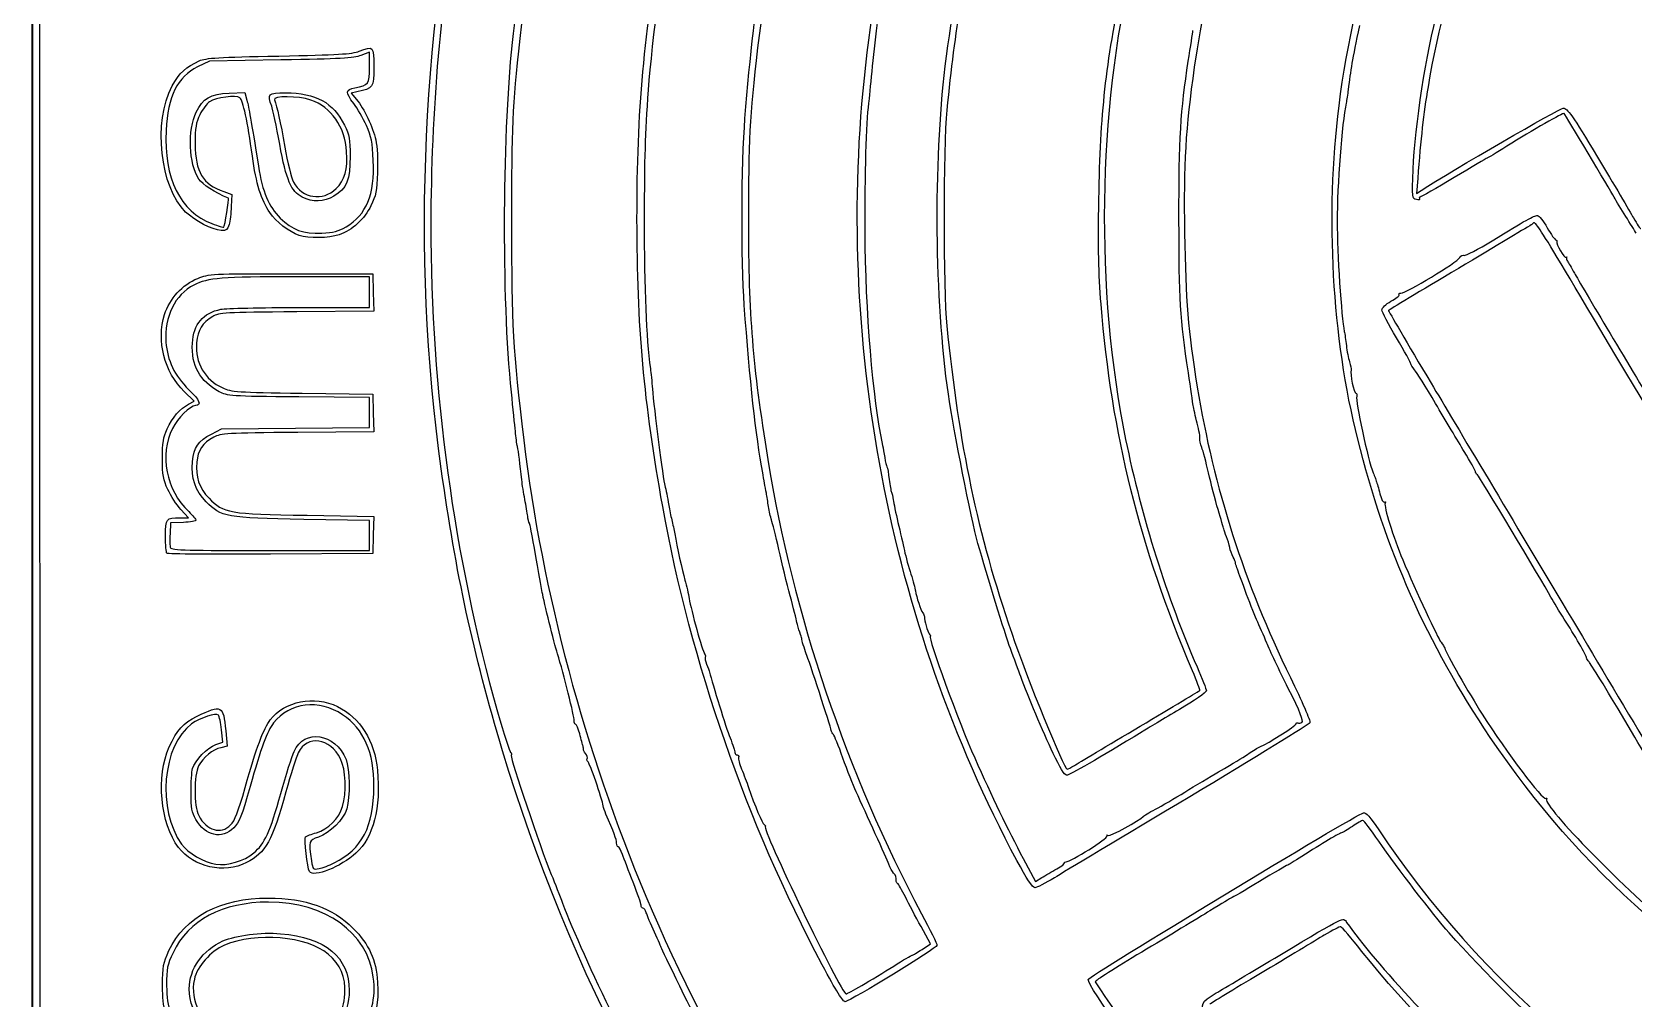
# Model space of a CAD drawing. Extents: x 30.9 to 96.9, y 156.2 to 225.1.
# Drawn here: x 30.93 to 54.7, y 180.49 to 194.84 of the extents above; entities that cross this region are included whole.
import ezdxf

# ---------------------------------------------------------------- set-up
doc = ezdxf.new("R2010")
doc.units = 0
doc.layers.add('Layer_1', color=7, linetype='CONTINUOUS')

msp = doc.modelspace()

# ---------------------------------------------------------------- linework, layer by layer
at = {"layer": 'Layer_1', "color": 3}
for p, q in [((31.03006, 224.620029), (31.03806, 192.00968)), ((30.926022, 157.5895), (30.926022, 223.645754)), ((35.93537, 194.53882), (35.80665, 194.48972)), ((35.93537, 194.31377), (35.93537, 194.53882)), ((33.55783, 194.40462), (33.38356, 194.31912)), ((34.61788, 194.42262), (33.55783, 194.40462)), ((33.85112, 193.9305), (34.08384, 193.9412)), ((34.08384, 193.9412), (34.11504, 193.82435)), ((35.74627, 193.94792), (35.66307, 193.92842)), ((35.66307, 193.92842), (35.74057, 193.83622)), ((51.48854, 192.66519), (51.47164, 192.44144)), ((33.77263, 192.468), (33.89103, 192.4263)), ((33.89103, 192.4263), (33.88303, 192.24805)), ((34.93561, 192.38653), (34.93562, 192.38653)), ((35.43884, 192.51288), (35.43884, 192.5126)), ((51.47164, 192.44144), (51.54034, 192.48584)), ((30.93792, 159.4621), (30.938, 192.06138)), ((35.58513, 191.94567), (35.58517, 191.94571)), ((34.89062, 191.81857), (34.89049, 191.81886)), ((34.76935, 191.25058), (35.98083, 191.25086)), ((35.9354, 191.20494), (34.84655, 191.20494)), ((35.9354, 190.97748), (35.9354, 191.20494)), ((35.98083, 191.25086), (35.98983, 190.972)), ((35.9354, 190.75001), (35.9354, 190.97748)), ((35.98983, 190.972), (35.99883, 190.69315)), ((35.99883, 190.69315), (34.85438, 190.68415)), ((34.89806, 190.74901), (35.9354, 190.75001)), ((33.3323, 189.3578), (33.18584, 189.50066)), ((34.93656, 189.47688), (35.98146, 189.46178)), ((33.2482, 189.3138), (33.3323, 189.3578)), ((35.9354, 189.41262), (34.88292, 189.42162)), ((35.9354, 189.18927), (35.9354, 189.41262)), ((35.98146, 189.46178), (35.99046, 189.18324)), ((35.9354, 188.96593), (35.9354, 189.18927)), ((35.99046, 189.18324), (35.99946, 188.9047)), ((33.58972, 188.87013), (33.73958, 188.94593)), ((33.73958, 188.94593), (34.83749, 188.95593)), ((34.83749, 188.95593), (35.9354, 188.96593)), ((35.99946, 188.9047), (34.87016, 188.8947)), ((33.12467, 187.62667), (33.24686, 187.62667)), ((33.24686, 187.62667), (33.13386, 187.75193)), ((35.9354, 187.58833), (34.95864, 187.60433)), ((35.00642, 187.66465), (35.99941, 187.64925)), ((35.9354, 187.36487), (35.9354, 187.58833)), ((35.99941, 187.64925), (35.99041, 187.37252)), ((32.98237, 187.55047), (32.97337, 187.38727)), ((33.17166, 187.55947), (32.98237, 187.55047)), ((35.93603, 187.14106), (35.9354, 187.36487)), ((35.99041, 187.37252), (35.98141, 187.09577)), ((32.92774, 187.10037), (32.92716, 187.10071)), ((35.98141, 187.09577), (34.46481, 187.08777)), ((34.46616, 187.14106), (35.93603, 187.14106)), ((33.75709, 184.296), (33.73709, 184.48281)), ((33.65189, 184.2613), (33.75709, 184.296)), ((33.82189, 184.23618), (33.72699, 184.21538)), ((33.80029, 184.46809), (33.82189, 184.23618)), ((46.07821, 184.13176), (46.07848, 184.13161)), ((46.39588, 183.95306), (46.39602, 183.95306)), ((45.63529, 182.56964), (45.8171, 182.22883)), ((35.04392, 182.37654), (35.04404, 182.37647)), ((35.40927, 182.50615), (35.40896, 182.50624)), ((45.54182, 182.53937), (45.54182, 182.53937)), ((46.1335, 182.41771), (46.13468, 182.41813)), ((45.8171, 182.22883), (45.9109, 182.28673)), ((44.2607, 181.30552), (44.11802, 181.56228)), ((44.13382, 181.22122), (44.2607, 181.30552)), ((42.65256, 180.99177), (42.65256, 180.99177)), ((43.24002, 180.68658), (43.23948, 180.68653))]:
    msp.add_line(p, q, dxfattribs=at)
for points in [[(30.938, 192.06138), (30.93808, 223.040529), (30.941, 224.664709), (30.991, 224.742869)], [(43.27558, 207.689279), (40.42374, 203.914209), (38.67417, 199.481859), (38.16379, 194.73912)], [(43.29761, 194.34467), (43.74508, 198.328173), (45.32799, 202.075937), (47.85143, 205.126357)], [(44.65202, 203.382477), (43.06131, 200.703747), (42.05306, 197.711436), (41.6936, 194.60246)], [(51.76296, 202.245167), (49.84451, 199.996537), (48.58732, 197.218709), (48.17362, 194.31434)], [(44.47852, 194.32951), (44.67521, 195.94514), (45.043, 197.432976), (45.62931, 198.984865)], [(50.32156, 193.74426), (50.55348, 195.61697), (51.19105, 197.463266), (52.17312, 199.106069)], [(53.49397, 198.818077), (52.55573, 197.378806), (51.93434, 195.77107), (51.64197, 194.02624)], [(36.9985, 188.35503), (36.55088, 191.55824), (36.71186, 195.02769), (37.45437, 198.179955)], [(37.25472, 196.74093), (36.99653, 195.39994), (36.84448, 193.63423), (36.84468, 191.97939)], [(45.02034, 196.75577), (44.75773, 195.70375), (44.62425, 194.91307), (44.50067, 193.67744)], [(39.90333, 192.0591), (39.90262, 193.6829), (40.00529, 194.81641), (40.29841, 196.42817)], [(40.36091, 196.22642), (40.31161, 196.16282), (40.12028, 194.6858), (40.07003, 193.98073)], [(41.50582, 193.55615), (41.58042, 194.49206), (41.67554, 195.32123), (41.77013, 195.8611)], [(47.25177, 195.83091), (46.73747, 193.65142), (46.70088, 191.01187), (47.15427, 188.79207)], [(46.75794, 192.35816), (46.78054, 193.65178), (46.85544, 194.33106), (47.11469, 195.59326)], [(38.06974, 194.81483), (38.09394, 195.02334), (38.12124, 195.26217), (38.13044, 195.34557)], [(43.52342, 195.33322), (43.50542, 195.30402), (43.42392, 194.6617), (43.38641, 194.25326)], [(51.42129, 192.79503), (51.44899, 193.45806), (51.61549, 194.53071), (51.79121, 195.17868)], [(50.62531, 194.93627), (50.51457, 194.40883), (50.49191, 194.2799), (50.45735, 193.98092)], [(38.03954, 189.49221), (37.89315, 190.88821), (37.9075, 193.41854), (38.06974, 194.81483)], [(38.16379, 194.73912), (38.05151, 193.69574), (38.04039, 193.4485), (38.04101, 192.00957)], [(48.08457, 194.4046), (48.11847, 194.62145), (48.14967, 194.82616), (48.15407, 194.85952)], [(33.40816, 194.40946), (33.50982, 194.45346), (33.68609, 194.46416), (34.58773, 194.48136)], [(34.58773, 194.48136), (35.46714, 194.49816), (35.67036, 194.51016), (35.7803, 194.55186)], [(35.80665, 194.48972), (35.7007, 194.44932), (35.49046, 194.43742), (34.61788, 194.42262)], [(35.7803, 194.55186), (35.99789, 194.63456), (35.99608, 194.63646), (35.99608, 194.31777)], [(41.6936, 194.60246), (41.57467, 193.57378), (41.55516, 193.20853), (41.55673, 192.03971)], [(33.38356, 194.31912), (33.08207, 194.17127), (32.94152, 193.88722), (32.91584, 193.37388)], [(33.00601, 194.03643), (33.10591, 194.2249), (33.21462, 194.32572), (33.40816, 194.40946)], [(35.71523, 194.01009), (35.92443, 194.04939), (35.93537, 194.06449), (35.93537, 194.31377)], [(35.99608, 194.31777), (35.99608, 194.00424), (35.99808, 194.0068), (35.74627, 193.94792)], [(45.54182, 182.53937), (43.63863, 186.10282), (42.84235, 190.29153), (43.29761, 194.34467)], [(43.38641, 194.25326), (43.36801, 194.0531), (43.34671, 193.83983), (43.33901, 193.77933)], [(44.52392, 189.46181), (44.32207, 190.86523), (44.3032, 192.88918), (44.47852, 194.32951)], [(47.94626, 192.05416), (47.94554, 193.26116), (47.96946, 193.66808), (48.08457, 194.4046)], [(48.17362, 194.31434), (48.0428, 193.39594), (48.01283, 192.8862), (48.02919, 191.85774)], [(33.20574, 192.16545), (32.82473, 192.53525), (32.72172, 193.50019), (33.00601, 194.03643)], [(35.70073, 193.77593), (35.57338, 193.94301), (35.57592, 193.98391), (35.71523, 194.01009)], [(40.07003, 193.98073), (40.02113, 193.29346), (40.01163, 192.98829), (40.01113, 192.07004)], [(50.45735, 193.98092), (50.44935, 193.91422), (50.43615, 193.82549), (50.42725, 193.78379)], [(51.64197, 194.02624), (51.57447, 193.62323), (51.53346, 193.25976), (51.48854, 192.66519)], [(33.36199, 193.64898), (33.46069, 193.85303), (33.57303, 193.91771), (33.85112, 193.9305)], [(33.55965, 193.80246), (33.52085, 193.77696), (33.45684, 193.69062), (33.41746, 193.61052)], [(34.01068, 193.86176), (33.95608, 193.90466), (33.65508, 193.86476), (33.55965, 193.80246)], [(34.19588, 192.99477), (34.12498, 193.51133), (34.05801, 193.82463), (34.01068, 193.86176)], [(34.11504, 193.82435), (34.14484, 193.71265), (34.17294, 193.55156), (34.28533, 192.84531)], [(34.48202, 193.73677), (34.41252, 193.91976), (34.42832, 193.93495), (34.68813, 193.93495)], [(35.06095, 193.82795), (34.87892, 193.89005), (34.49864, 193.89195), (34.52213, 193.83095)], [(34.52213, 193.83095), (34.56343, 193.7231), (34.61053, 193.51006), (34.67701, 193.13069)], [(34.68813, 193.93495), (35.13382, 193.93495), (35.40104, 193.78849), (35.56117, 193.45647)], [(35.5946, 193.06184), (35.5682, 193.43518), (35.36747, 193.72337), (35.06095, 193.82795)], [(35.88784, 193.44964), (35.83914, 193.55804), (35.75491, 193.70487), (35.70073, 193.77593)], [(35.74057, 193.83622), (35.85369, 193.7016), (35.98331, 193.42901), (36.02638, 193.23518)], [(43.33901, 193.77933), (43.30121, 193.48225), (43.27961, 192.73507), (43.28371, 191.87249)], [(50.59845, 188.79461), (50.21881, 190.31159), (50.11851, 192.10459), (50.32156, 193.74426)], [(50.42725, 193.78379), (50.36335, 193.48218), (50.29349, 192.56364), (50.29349, 192.02475)], [(33.40099, 192.65546), (33.2529, 192.8781), (33.2331, 193.38238), (33.36199, 193.64898)], [(33.41746, 193.61052), (33.35696, 193.48742), (33.34606, 193.42031), (33.34736, 193.17677)], [(34.60161, 193.17304), (34.55271, 193.43864), (34.49889, 193.69231), (34.48202, 193.73677)], [(41.49552, 190.78111), (41.44642, 191.45149), (41.45172, 192.87723), (41.50582, 193.55615)], [(44.50067, 193.67744), (44.44777, 193.14888), (44.44747, 190.99237), (44.49995, 190.47781)], [(51.54034, 192.48584), (51.99543, 192.77968), (53.59504, 193.70578), (53.64901, 193.70666)], [(53.66396, 193.62863), (53.65296, 193.64323), (53.18983, 193.37855), (52.81134, 193.14133)], [(53.64901, 193.70666), (53.71011, 193.70766), (53.7827, 193.60389), (54.1573, 192.97994)], [(54.40238, 192.38851), (54.34338, 192.4937), (53.68115, 193.6059), (53.66396, 193.62863)], [(32.91584, 193.37388), (32.88054, 192.66762), (33.12558, 192.16984), (33.59522, 191.99388)], [(35.56117, 193.45647), (35.63407, 193.3053), (35.64507, 193.24568), (35.64627, 192.99477)], [(35.98989, 192.93178), (35.97849, 193.20368), (35.96299, 193.28259), (35.88784, 193.44964)], [(33.34736, 193.17677), (33.34936, 192.75732), (33.45625, 192.57947), (33.77263, 192.468)], [(34.93562, 192.38653), (34.76812, 192.47523), (34.70096, 192.63341), (34.60161, 193.17304)], [(34.67701, 193.13069), (34.71641, 192.90547), (34.77451, 192.67147), (34.80599, 192.61068)], [(35.43884, 192.5126), (35.56796, 192.63792), (35.61327, 192.79768), (35.5946, 193.06184)], [(36.02638, 193.23518), (36.04848, 193.13568), (36.05918, 192.9359), (36.05228, 192.74954)], [(52.81134, 193.14133), (52.65638, 193.04423), (52.52482, 192.96475), (52.51899, 192.96475)], [(34.45422, 192.15654), (34.32855, 192.33944), (34.2516, 192.58912), (34.19588, 192.99477)], [(34.28533, 192.84531), (34.34673, 192.45983), (34.43466, 192.25163), (34.61053, 192.07552)], [(35.64627, 192.99477), (35.64827, 192.64256), (35.59567, 192.51345), (35.40634, 192.40233)], [(35.58517, 191.94571), (35.88856, 192.12375), (36.01122, 192.42259), (35.98989, 192.93178)], [(51.46849, 192.35051), (51.40479, 192.36721), (51.40379, 192.37601), (51.42129, 192.79503)], [(52.51899, 192.96475), (52.51299, 192.96475), (52.2927, 192.8351), (52.02907, 192.67663)], [(54.1573, 192.97994), (54.39765, 192.57961), (54.63757, 192.17415), (54.69047, 192.07893)], [(33.83917, 192.36933), (33.64067, 192.45363), (33.45425, 192.5754), (33.40099, 192.65546)], [(34.80599, 192.61068), (34.93144, 192.36861), (35.24093, 192.32077), (35.43884, 192.51288)], [(36.05228, 192.74954), (36.04228, 192.47855), (36.02838, 192.40798), (35.95568, 192.25931)], [(52.02907, 192.67663), (51.76545, 192.51816), (51.53843, 192.38851), (51.52459, 192.38851)], [(33.77217, 191.94068), (33.78567, 191.95418), (33.84977, 192.36481), (33.83917, 192.36933)], [(35.40634, 192.40233), (35.25354, 192.31263), (35.08572, 192.30703), (34.93561, 192.38653)], [(46.79054, 190.79625), (46.75254, 191.26392), (46.74504, 191.62158), (46.75794, 192.35816)], [(51.51659, 192.36101), (51.52559, 192.34591), (51.50429, 192.34121), (51.46849, 192.35051)], [(51.52459, 192.38851), (51.51079, 192.38851), (51.50709, 192.37611), (51.51659, 192.36101)], [(54.57616, 192.10039), (54.51336, 192.20048), (54.43511, 192.33013), (54.40238, 192.38851)], [(33.7331, 191.89192), (33.6069, 191.89792), (33.33826, 192.03684), (33.20574, 192.16545)], [(33.88303, 192.24805), (33.87803, 192.15005), (33.86363, 192.02886), (33.84983, 191.97882)], [(34.89049, 191.81886), (34.73677, 191.87376), (34.54831, 192.0196), (34.45422, 192.15654)], [(35.95568, 192.25931), (35.85918, 192.06188), (35.6782, 191.89677), (35.48235, 191.82757)], [(52.594, 191.73991), (53.08603, 192.04214), (53.21737, 192.11552), (53.26552, 192.11513)], [(54.57759, 189.7846), (53.1092, 192.25002), (53.2517, 192.02533), (53.18389, 191.98205)], [(53.26552, 192.11513), (53.28732, 192.11484), (53.35212, 192.03303), (53.40956, 191.93316)], [(54.73292, 191.85018), (54.70962, 191.88768), (54.63902, 192.00031), (54.57616, 192.10039)], [(54.69047, 192.07893), (54.74337, 191.98373), (54.79335, 191.9125), (54.80153, 191.92069)], [(31.03806, 192.00968), (31.04606, 159.44766), (31.04606, 159.3992), (31.10626, 159.33112)], [(33.59522, 191.99388), (33.68732, 191.95938), (33.76694, 191.93548), (33.77217, 191.94068)], [(33.84983, 191.97882), (33.82873, 191.90182), (33.81073, 191.88842), (33.7331, 191.89192)], [(34.61053, 192.07552), (34.78582, 191.9), (34.95067, 191.84066), (35.22798, 191.85327)], [(35.22798, 191.85327), (35.39723, 191.86127), (35.47502, 191.88107), (35.58513, 191.94567)], [(36.84468, 191.97939), (36.84499, 189.51479), (37.18536, 187.02861), (37.83497, 184.74608)], [(38.04101, 192.00957), (38.04173, 190.46177), (38.06041, 190.12995), (38.22376, 188.7796)], [(40.28518, 187.79375), (40.00577, 189.33519), (39.90387, 190.47337), (39.90333, 192.0591)], [(40.01113, 192.07004), (40.01042, 190.99024), (40.03803, 190.31995), (40.10253, 189.84091)], [(41.55673, 192.03971), (41.55873, 190.60858), (41.61403, 189.92557), (41.84448, 188.4913)], [(43.28371, 191.87249), (43.28971, 190.70529), (43.39894, 189.38959), (43.54795, 188.69944)], [(48.08552, 189.77953), (47.96353, 190.59266), (47.94697, 190.86325), (47.94626, 192.05416)], [(48.02919, 191.85774), (48.04529, 190.84639), (48.08149, 190.4074), (48.21801, 189.56796)], [(50.29349, 192.02475), (50.29349, 191.56934), (50.35699, 190.59309), (50.39952, 190.39428)], [(53.18389, 191.98205), (53.15059, 191.96085), (52.65993, 191.66677), (52.09356, 191.32866)], [(53.40956, 191.93316), (53.46696, 191.83326), (53.52573, 191.75151), (53.54006, 191.75151)], [(35.48235, 191.82757), (35.33439, 191.77527), (35.02545, 191.77077), (34.89062, 191.81857)], [(52.17836, 191.52222), (52.19906, 191.51422), (52.38612, 191.61222), (52.594, 191.73991)], [(53.55176, 191.72821), (53.53276, 191.69741), (53.66795, 191.47433), (53.69388, 191.49378)], [(53.54006, 191.75151), (53.55436, 191.75151), (53.55966, 191.74101), (53.55176, 191.72821)], [(51.23953, 190.963), (51.32093, 190.963), (52.07471, 191.41858), (52.11626, 191.49292)], [(52.11626, 191.49292), (52.12976, 191.51702), (52.15766, 191.53022), (52.17836, 191.52222)], [(53.69888, 191.48878), (53.69088, 191.47778), (53.69588, 191.45388), (53.70998, 191.43568)], [(53.69388, 191.49378), (53.70488, 191.50178), (53.70728, 191.49978), (53.69888, 191.48878)], [(53.70998, 191.43568), (53.72428, 191.41748), (53.77128, 191.33818), (53.81455, 191.25952)], [(32.89261, 190.64354), (32.96681, 190.87988), (33.15923, 191.08975), (33.38499, 191.18068)], [(34.84655, 191.20494), (33.73188, 191.20494), (33.5407, 191.18944), (33.32864, 191.08209)], [(33.38499, 191.18068), (33.55519, 191.24918), (33.57663, 191.25028), (34.76935, 191.25058)], [(52.09356, 191.32866), (51.52719, 190.99056), (51.06, 190.71045), (51.05536, 190.7062)], [(53.81455, 191.25952), (53.85775, 191.18082), (54.09542, 190.77823), (54.34262, 190.36483)], [(33.32864, 191.08209), (33.04739, 190.93967), (32.88679, 190.61132), (32.91376, 190.23385)], [(51.09236, 190.8407), (51.16626, 190.8811), (51.22001, 190.9252), (51.21173, 190.9386)], [(51.21173, 190.9386), (51.20373, 190.952), (51.21573, 190.963), (51.23953, 190.963)], [(33.30579, 190.21789), (33.32389, 190.50321), (33.46471, 190.67103), (33.72874, 190.72211)], [(34.85438, 190.68415), (33.77359, 190.67515), (33.7042, 190.67155), (33.60709, 190.61425)], [(33.72874, 190.72211), (33.80134, 190.73611), (34.32753, 190.74821), (34.89806, 190.74901)], [(41.76919, 188.29419), (41.66722, 188.84779), (41.5774, 189.66401), (41.49552, 190.78111)], [(48.14577, 185.35682), (47.36267, 187.2012), (46.94729, 188.86841), (46.79054, 190.79625)], [(50.95794, 190.71287), (50.95794, 190.74587), (51.01074, 190.79607), (51.09236, 190.8407)], [(51.17387, 190.29757), (51.05511, 190.49612), (50.95794, 190.68301), (50.95794, 190.71287)], [(51.05536, 190.7062), (51.05036, 190.7022), (51.33519, 190.2155), (51.68754, 189.62521)], [(33.18584, 189.50066), (32.88923, 189.79), (32.77021, 190.25386), (32.89261, 190.64354)], [(33.60709, 190.61425), (33.45204, 190.52285), (33.38379, 190.41143), (33.36833, 190.22463)], [(44.49995, 190.47781), (44.68334, 188.68663), (44.95242, 187.41259), (45.46397, 185.9134)], [(32.91376, 190.23385), (32.93346, 189.95781), (33.0389, 189.7395), (33.25402, 189.52917)], [(33.70356, 189.49892), (33.41744, 189.65206), (33.28503, 189.8914), (33.30579, 190.21789)], [(33.36833, 190.22463), (33.34363, 189.92715), (33.4867, 189.67982), (33.75536, 189.55528)], [(50.39952, 190.39428), (50.40752, 190.35658), (50.42132, 190.26104), (50.43002, 190.18198)], [(50.43002, 190.18198), (50.43902, 190.10288), (50.45942, 189.99548), (50.47592, 189.94321)], [(51.38771, 189.91147), (51.38871, 189.92527), (51.29261, 190.09902), (51.17387, 190.29757)], [(54.34262, 190.36483), (54.58982, 189.95143), (54.90722, 189.41992), (55.04795, 189.1837)], [(50.47592, 189.94321), (50.49252, 189.89091), (50.50302, 189.83637), (50.49922, 189.82191)], [(40.10253, 189.84091), (40.11053, 189.78251), (40.12403, 189.64605), (40.13273, 189.53762)], [(48.15732, 189.29428), (48.15132, 189.33598), (48.11932, 189.55435), (48.08552, 189.77953)], [(50.49922, 189.82191), (50.48352, 189.76141), (50.54212, 189.47717), (50.57032, 189.47717)], [(51.44081, 189.82577), (51.41041, 189.85907), (51.38651, 189.89767), (51.38771, 189.91147)], [(51.7543, 189.32535), (51.61225, 189.56721), (51.47117, 189.7924), (51.44081, 189.82577)], [(55.36571, 188.60364), (55.32061, 188.55844), (55.20262, 188.73519), (54.57759, 189.7846)], [(33.25402, 189.52917), (33.41315, 189.37361), (33.44589, 189.29426), (33.35092, 189.29426)], [(34.88292, 189.42162), (33.86002, 189.43062), (33.82688, 189.43292), (33.70356, 189.49892)], [(33.75536, 189.55528), (33.88281, 189.49618), (33.95942, 189.49108), (34.93656, 189.47688)], [(38.09864, 188.91198), (38.09064, 188.99758), (38.06404, 189.25868), (38.03954, 189.49221)], [(40.13273, 189.53762), (40.15343, 189.28176), (40.29446, 188.17284), (40.31468, 188.10704)], [(48.21801, 189.56796), (48.46072, 188.07572), (48.91321, 186.66428), (49.60029, 185.25623)], [(50.57032, 189.47717), (50.58722, 189.47717), (50.59302, 189.45637), (50.58332, 189.43097)], [(51.68754, 189.62521), (52.03988, 189.03492), (52.9514, 187.5079), (53.71313, 186.23184)], [(32.93104, 188.94595), (33.00944, 189.11642), (33.12331, 189.24848), (33.2482, 189.3138)], [(33.35092, 189.29426), (33.27722, 189.29426), (33.08435, 189.10233), (33.0096, 188.95462)], [(44.96326, 187.24784), (44.86226, 187.61046), (44.60041, 188.93003), (44.52392, 189.46181)], [(48.21652, 189.02978), (48.18972, 189.13356), (48.16302, 189.25258), (48.15732, 189.29428)], [(50.58332, 189.43097), (50.55932, 189.36837), (50.7493, 188.48602), (50.82806, 188.29437)], [(52.1791, 188.61263), (52.0876, 188.76276), (51.89637, 189.08348), (51.7543, 189.32535)], [(48.25672, 188.80232), (48.26172, 188.82362), (48.24342, 188.926), (48.21652, 189.02978)], [(33.0096, 188.95462), (32.81135, 188.56285), (32.9133, 188.04233), (33.25165, 187.71882)], [(32.86124, 188.5062), (32.86126, 188.7428), (32.87374, 188.82143), (32.93104, 188.94595)], [(33.3068, 188.46145), (33.3241, 188.67074), (33.3934, 188.7708), (33.58972, 188.87013)], [(33.62142, 188.8224), (33.46033, 188.7378), (33.38686, 188.6304), (33.37003, 188.455)], [(34.87016, 188.8947), (33.79711, 188.8857), (33.7349, 188.882), (33.62142, 188.8224)], [(38.12924, 188.68452), (38.12024, 188.72402), (38.10664, 188.8264), (38.09864, 188.91198)], [(38.22376, 188.7796), (38.4973, 186.51775), (39.12437, 184.17566), (40.03579, 182.01169)], [(47.15427, 188.79207), (47.38632, 187.65571), (47.77795, 186.40846), (48.21422, 185.41633)], [(48.28372, 188.67255), (48.26412, 188.72255), (48.25192, 188.78099), (48.25672, 188.80232)], [(52.56629, 184.36668), (51.6243, 185.76674), (51.01063, 187.14758), (50.59845, 188.79461)], [(38.19404, 188.18885), (38.16974, 188.42469), (38.14504, 188.61371), (38.12924, 188.68452)], [(43.54795, 188.69944), (43.55595, 188.66404), (43.56995, 188.58396), (43.57985, 188.52152)], [(43.57985, 188.52152), (43.58985, 188.45912), (43.60445, 188.39721), (43.61265, 188.38405)], [(48.38508, 188.29345), (48.34898, 188.45191), (48.30338, 188.62251), (48.28372, 188.67255)], [(52.34577, 188.31274), (52.34568, 188.32754), (52.27067, 188.46251), (52.1791, 188.61263)], [(32.94104, 188.04763), (32.87234, 188.19432), (32.86124, 188.25824), (32.86124, 188.5062)], [(33.51045, 187.86636), (33.34737, 188.03473), (33.28625, 188.21334), (33.3068, 188.46145)], [(33.37003, 188.455), (33.34913, 188.23766), (33.40643, 188.06922), (33.55298, 187.91678)], [(37.90895, 184.16972), (37.46895, 185.63342), (37.21693, 186.79193), (36.9985, 188.35503)], [(41.79549, 188.14255), (41.78849, 188.18425), (41.77679, 188.25248), (41.76919, 188.29419)], [(41.84448, 188.4913), (42.20956, 186.21885), (43.02145, 183.81989), (44.12525, 181.75215)], [(43.61265, 188.38405), (43.62065, 188.37085), (43.63555, 188.28715), (43.64545, 188.19804)], [(48.52655, 187.74976), (48.48485, 187.89032), (48.4212, 188.13498), (48.38508, 188.29345)], [(50.82806, 188.29437), (50.83836, 188.26937), (50.84916, 188.24207), (50.85196, 188.23367)], [(52.37367, 188.26724), (52.35837, 188.27744), (52.34577, 188.29794), (52.34577, 188.31274)], [(33.13386, 187.75193), (33.07166, 187.82083), (32.98493, 187.95389), (32.94104, 188.04763)], [(38.23934, 187.90073), (38.22124, 187.99293), (38.20084, 188.12254), (38.19404, 188.18885)], [(40.31468, 188.10704), (40.33428, 188.04314), (40.35438, 187.94474), (40.37568, 187.80891)], [(41.82289, 187.9909), (41.81489, 188.0326), (41.80229, 188.10085), (41.79549, 188.14255)], [(43.64545, 188.19804), (43.65545, 188.10884), (43.67095, 188.02376), (43.68015, 188.00885)], [(50.85196, 188.23367), (50.85496, 188.22567), (50.86486, 188.19807), (50.87436, 188.17297)], [(50.87436, 188.17297), (50.88336, 188.14797), (50.90816, 188.06291), (50.92846, 187.98398)], [(53.46524, 186.44986), (53.32374, 186.71231), (52.40064, 188.24922), (52.37367, 188.26724)], [(34.95864, 187.60433), (33.80889, 187.62313), (33.7326, 187.63693), (33.51045, 187.86636)], [(33.55298, 187.91678), (33.76383, 187.69744), (33.84941, 187.6826), (35.00642, 187.66465)], [(38.28104, 187.65337), (38.27604, 187.69727), (38.25744, 187.80857), (38.23934, 187.90073)], [(40.37568, 187.80891), (40.38468, 187.75051), (40.40438, 187.655), (40.41918, 187.59662)], [(41.85529, 187.79377), (41.84529, 187.86047), (41.83109, 187.94921), (41.82289, 187.9909)], [(43.68015, 188.00885), (43.68915, 187.99395), (43.70135, 187.94295), (43.70695, 187.89549)], [(43.70695, 187.89549), (43.71195, 187.84809), (43.74345, 187.69648), (43.77595, 187.55866)], [(50.92846, 187.98398), (50.95006, 187.90008), (50.97846, 187.84849), (50.99666, 187.85977)], [(51.00566, 187.84327), (50.98136, 187.80387), (51.12646, 187.33791), (51.26662, 187.00531)], [(50.99666, 187.85977), (51.01486, 187.87097), (51.01866, 187.86377), (51.00566, 187.84327)], [(32.90666, 187.35553), (32.90666, 187.61728), (32.91466, 187.62667), (33.12467, 187.62667)], [(33.36096, 187.59137), (33.36096, 187.57877), (33.27576, 187.56437), (33.17166, 187.55947)], [(33.25165, 187.71882), (33.31175, 187.66132), (33.36096, 187.60398), (33.36096, 187.59137)], [(38.30574, 187.54722), (38.29674, 187.56172), (38.28584, 187.60952), (38.28104, 187.65337)], [(42.65256, 180.99177), (41.52549, 183.11452), (40.70721, 185.46563), (40.28518, 187.79375)], [(40.41918, 187.59662), (40.43398, 187.53822), (40.45378, 187.44591), (40.46308, 187.39145)], [(41.89959, 187.59664), (41.88479, 187.63834), (41.86479, 187.72705), (41.85529, 187.79377)], [(42.00778, 187.15687), (41.96308, 187.35704), (41.91448, 187.55494), (41.89959, 187.59664)], [(48.60935, 187.46164), (48.60535, 187.47954), (48.56825, 187.60919), (48.52655, 187.74976)], [(32.92716, 187.10071), (32.91586, 187.11201), (32.90666, 187.22665), (32.90666, 187.35553)], [(32.97337, 187.38727), (32.96837, 187.29757), (32.97137, 187.2054), (32.98037, 187.18256)], [(38.49773, 186.52003), (38.35274, 187.34506), (38.31909, 187.52513), (38.30574, 187.54722)], [(40.46308, 187.39145), (40.49668, 187.19541), (40.57218, 186.85502), (40.61549, 186.70416)], [(43.77595, 187.55866), (43.80835, 187.42084), (43.85145, 187.23302), (43.87165, 187.14127)], [(48.65085, 187.34489), (48.63185, 187.39119), (48.61325, 187.44369), (48.60935, 187.46164)], [(48.69845, 187.18833), (48.69145, 187.22813), (48.66985, 187.29858), (48.65085, 187.34489)], [(34.46481, 187.08777), (33.63067, 187.08377), (32.93899, 187.08877), (32.92774, 187.10037)], [(32.98037, 187.18256), (32.99357, 187.14826), (33.24995, 187.14106), (34.46616, 187.14106)], [(42.17609, 186.47026), (42.12819, 186.64773), (42.05246, 186.95671), (42.00778, 187.15687)], [(43.87165, 187.14127), (43.89185, 187.04957), (43.93515, 186.89258), (43.96785, 186.7925)], [(45.44525, 185.68593), (45.36485, 185.90005), (45.09587, 186.77172), (44.96326, 187.24784)], [(48.74945, 187.04506), (48.72865, 187.08406), (48.70565, 187.14853), (48.69845, 187.18833)], [(48.78585, 186.95896), (48.78656, 186.96696), (48.77025, 187.00606), (48.74945, 187.04506)], [(48.80675, 186.88316), (48.79445, 186.91646), (48.78495, 186.95066), (48.78585, 186.95896)], [(48.92797, 186.54955), (48.87367, 186.69967), (48.81909, 186.8498), (48.80675, 186.88316)], [(51.26662, 187.00531), (51.46341, 186.53828), (51.79227, 185.83097), (51.83558, 185.78157)], [(40.61549, 186.70416), (40.63979, 186.61956), (40.66779, 186.4957), (40.67789, 186.42897)], [(43.96785, 186.7925), (44.00055, 186.69241), (44.03145, 186.58047), (44.03645, 186.54374)], [(38.72339, 185.61018), (38.67159, 185.77722), (38.52288, 186.37694), (38.49773, 186.52003)], [(40.67789, 186.42897), (40.70329, 186.26034), (40.87334, 185.64762), (40.90599, 185.60732)], [(42.27671, 186.07599), (42.26971, 186.11539), (42.22401, 186.29279), (42.17609, 186.47026)], [(44.03645, 186.54374), (44.04885, 186.45354), (44.11415, 186.25373), (44.1435, 186.21626)], [(49.09868, 186.11664), (49.05908, 186.20464), (48.98229, 186.39942), (48.92797, 186.54955)], [(53.66272, 186.12494), (53.59292, 186.23172), (53.504, 186.37794), (53.46524, 186.44986)], [(44.1435, 186.21626), (44.1566, 186.19956), (44.1674, 186.17546), (44.1675, 186.16266)], [(44.1675, 186.16266), (44.16821, 186.09826), (44.2133, 185.93874), (44.2401, 185.90537)], [(53.71313, 186.23184), (54.47485, 184.95577), (55.44426, 183.32876), (55.86736, 182.61626)], [(42.31971, 185.92858), (42.30351, 185.97028), (42.28411, 186.03662), (42.27671, 186.07599)], [(42.34831, 185.83758), (42.34867, 185.84558), (42.33591, 185.88688), (42.31971, 185.92858)], [(44.2401, 185.90537), (44.2569, 185.88457), (44.263, 185.86747), (44.2538, 185.86747)], [(45.46397, 185.9134), (45.69601, 185.23339), (46.24199, 183.89656), (46.28768, 183.89656)], [(49.24925, 185.76787), (49.20605, 185.87172), (49.13824, 186.02867), (49.09868, 186.11664)], [(53.99495, 185.54411), (53.99395, 185.57911), (53.81392, 185.89374), (53.66272, 186.12494)], [(42.41581, 185.61012), (42.38751, 185.67772), (42.34701, 185.81419), (42.34831, 185.83758)], [(44.2538, 185.86747), (44.214, 185.86747), (44.68542, 184.58106), (44.91511, 184.06293)], [(45.59953, 185.27044), (45.56793, 185.35714), (45.49848, 185.54415), (45.44525, 185.68593)], [(49.56875, 185.09644), (49.43628, 185.36187), (49.29251, 185.66401), (49.24925, 185.76787)], [(51.83558, 185.78157), (51.86088, 185.75277), (51.88518, 185.71197), (51.88958, 185.69107)], [(51.88958, 185.69107), (51.90158, 185.63417), (52.25636, 185.01002), (52.44409, 184.71554)], [(38.9712, 184.61693), (38.9752, 184.67433), (38.81502, 185.31458), (38.72339, 185.61018)], [(40.90599, 185.60732), (40.92079, 185.58912), (40.92569, 185.56712), (40.91709, 185.55842)], [(40.91709, 185.55842), (40.90809, 185.54942), (40.91745, 185.50322), (40.93719, 185.45506)], [(40.93719, 185.45506), (40.95689, 185.40686), (40.97629, 185.35381), (40.98029, 185.33713)], [(42.78653, 184.47281), (42.77513, 184.53081), (42.4496, 185.52935), (42.41581, 185.61012)], [(54.03215, 185.48881), (54.01215, 185.50551), (53.99535, 185.53041), (53.99495, 185.54411)], [(54.56112, 184.62446), (54.29023, 185.08317), (54.05219, 185.47214), (54.03215, 185.48881)], [(40.98029, 185.33713), (41.02219, 185.16338), (41.22678, 184.50791), (41.28399, 184.36424)], [(46.07848, 184.13161), (45.9241, 184.45976), (45.70612, 184.97808), (45.59953, 185.27044)], [(48.25665, 185.06544), (48.26165, 185.06944), (48.21205, 185.20083), (48.14577, 185.35682)], [(48.21422, 185.41633), (48.29042, 185.24294), (48.35285, 185.08301), (48.35285, 185.06094)], [(49.60029, 185.25623), (49.76852, 184.91147), (49.89883, 184.61026), (49.88987, 184.58687)], [(34.46171, 184.63063), (34.67244, 184.90729), (35.11528, 184.99446), (35.45772, 184.82669)], [(47.36879, 184.53362), (47.85186, 184.82185), (48.25141, 185.06117), (48.25665, 185.06544)], [(48.35285, 185.06094), (48.35285, 185.03884), (48.17226, 184.91326), (47.95155, 184.78181)], [(49.77178, 184.59044), (49.79948, 184.60764), (49.74538, 184.74239), (49.56875, 185.09644)], [(33.69139, 184.69745), (33.65469, 184.73735), (33.42826, 184.66315), (33.29483, 184.56756)], [(33.36881, 184.68046), (33.74173, 184.85832), (33.76506, 184.84684), (33.80029, 184.46809)], [(35.53358, 184.70496), (35.18523, 184.93974), (34.74951, 184.88806), (34.51035, 184.5836)], [(35.45772, 184.82669), (35.79639, 184.66078), (36.01165, 184.31829), (36.05198, 183.88122)], [(37.83497, 184.74608), (37.92757, 184.42081), (38.01438, 184.15038), (38.02795, 184.14513)], [(47.95155, 184.78181), (47.73083, 184.65036), (47.4821, 184.50119), (47.39881, 184.45032)], [(52.44409, 184.71554), (52.81194, 184.13857), (53.34364, 183.43393), (53.38967, 183.46242)], [(33.29483, 184.56756), (32.85842, 184.25486), (32.77734, 183.29228), (33.14467, 182.78486)], [(32.96113, 184.22604), (33.07461, 184.4762), (33.17489, 184.58797), (33.36881, 184.68046)], [(33.73709, 184.48281), (33.72609, 184.58555), (33.70559, 184.68214), (33.69139, 184.69745)], [(34.08791, 183.62342), (34.25662, 184.21809), (34.36032, 184.49751), (34.46171, 184.63063)], [(34.51035, 184.5836), (34.41625, 184.46379), (34.32318, 184.21178), (34.16137, 183.63851)], [(34.81413, 184.15947), (34.96624, 184.50468), (35.42125, 184.43473), (35.58559, 184.04087)], [(35.99889, 183.63851), (36.00089, 184.15061), (35.85252, 184.49001), (35.53358, 184.70496)], [(38.9924, 184.56383), (38.9789, 184.56383), (38.9694, 184.58773), (38.9712, 184.61693)], [(39.0541, 184.41977), (39.0336, 184.49897), (39.0059, 184.56383), (38.9924, 184.56383)], [(42.81853, 184.41011), (42.80583, 184.41911), (42.79143, 184.44771), (42.78653, 184.47281)], [(46.39602, 183.95306), (46.44792, 183.98406), (46.8857, 184.24539), (47.36879, 184.53362)], [(49.88987, 184.58687), (49.88087, 184.56347), (49.07831, 184.06909), (48.10632, 183.48823)], [(49.15566, 184.23297), (49.25979, 184.27447), (49.68568, 184.54366), (49.68568, 184.56794)], [(49.68568, 184.56794), (49.68568, 184.58414), (49.69658, 184.59064), (49.70978, 184.58244)], [(49.70978, 184.58244), (49.72308, 184.57444), (49.75098, 184.57844), (49.77178, 184.59044)], [(55.12251, 183.68428), (55.08461, 183.74268), (54.832, 184.16574), (54.56112, 184.62446)], [(33.30873, 183.90465), (33.34273, 184.02658), (33.52976, 184.22094), (33.65189, 184.2613)], [(35.50383, 184.04884), (35.34617, 184.36136), (35.01166, 184.41032), (34.87751, 184.14054)], [(39.1026, 184.23749), (39.0966, 184.25849), (39.0745, 184.34054), (39.0541, 184.41977)], [(39.1076, 184.18909), (39.1116, 184.19509), (39.1096, 184.21649), (39.1026, 184.23749)], [(41.28399, 184.36424), (41.32439, 184.26285), (41.35739, 184.1639), (41.35739, 184.14436)], [(42.95885, 184.06133), (42.89435, 184.24372), (42.83122, 184.40066), (42.81853, 184.41011)], [(47.39881, 184.45032), (46.75949, 184.05988), (46.31768, 183.80573), (46.27826, 183.80573)], [(49.00372, 184.14197), (49.07062, 184.18537), (49.139, 184.22627), (49.15566, 184.23297)], [(57.77243, 179.80189), (55.64406, 180.86274), (53.88764, 182.40278), (52.56629, 184.36668)], [(33.09985, 182.73559), (32.82939, 183.09066), (32.76414, 183.79179), (32.96113, 184.22604)], [(33.72699, 184.21538), (33.60985, 184.18958), (33.46637, 184.07183), (33.39866, 183.94584)], [(34.61913, 183.5373), (34.69563, 183.80978), (34.78342, 184.08976), (34.81413, 184.15947)], [(34.87751, 184.14054), (34.84801, 184.08124), (34.76545, 183.82125), (34.69397, 183.5627)], [(35.53523, 183.34082), (35.59763, 183.54951), (35.58243, 183.89302), (35.50383, 184.04884)], [(35.58559, 184.04087), (35.64279, 183.90373), (35.64829, 183.48624), (35.59559, 183.30836)], [(42.70105, 175.05606), (40.53657, 177.77266), (38.89147, 180.90134), (37.90895, 184.16972)], [(38.03805, 184.09753), (38.02255, 184.05723), (38.46429, 182.7445), (38.63112, 182.33493)], [(38.02795, 184.14513), (38.04145, 184.14013), (38.04605, 184.11853), (38.03805, 184.09753)], [(39.1413, 184.13009), (39.1191, 184.15699), (39.1039, 184.18349), (39.1076, 184.18909)], [(39.1638, 184.05219), (39.1738, 184.06819), (39.16353, 184.10319), (39.1413, 184.13009)], [(39.1718, 184.01299), (39.1575, 184.01899), (39.1538, 184.03619), (39.1638, 184.05219)], [(39.40268, 183.35076), (39.38748, 183.4542), (39.19588, 184.0036), (39.1718, 184.01299)], [(41.35739, 184.14436), (41.35739, 184.12476), (41.37219, 184.10886), (41.39019, 184.10886)], [(41.39019, 184.10886), (41.40829, 184.10886), (41.41719, 184.09186), (41.40999, 184.07096)], [(41.40999, 184.07096), (41.40299, 184.05016), (41.42329, 183.97166), (41.45549, 183.89657)], [(43.15428, 183.56292), (43.11128, 183.65462), (43.02335, 183.87895), (42.95885, 184.06133)], [(44.91511, 184.06293), (45.17094, 183.48585), (45.40108, 183.00864), (45.63529, 182.56964)], [(46.27826, 183.80573), (46.24866, 183.80573), (46.1756, 183.92471), (46.07821, 184.13176)], [(48.53477, 183.85643), (48.79345, 184.00723), (48.83521, 184.03267), (49.00372, 184.14197)], [(33.28603, 183.54753), (33.28568, 183.69766), (33.29603, 183.85836), (33.30873, 183.90465)], [(33.39866, 183.94584), (33.32686, 183.81228), (33.32716, 183.34303), (33.39902, 183.20909)], [(36.05198, 183.88122), (36.10338, 183.32403), (35.99048, 182.88884), (35.73284, 182.65101)], [(41.45549, 183.89657), (41.48759, 183.82147), (41.53449, 183.69868), (41.55973, 183.62362)], [(46.28768, 183.89656), (46.29568, 183.89656), (46.34388, 183.92196), (46.39588, 183.95306)], [(48.03504, 183.55739), (48.18495, 183.64899), (48.40984, 183.78359), (48.53477, 183.85643)], [(33.35703, 183.15053), (33.29813, 183.25448), (33.28663, 183.3188), (33.28603, 183.54753)], [(33.87205, 183.06993), (33.93565, 183.13423), (33.98503, 183.26076), (34.08791, 183.62342)], [(34.16137, 183.63851), (34.03771, 183.20042), (34.00122, 183.10812), (33.9186, 183.02436)], [(34.69397, 183.5627), (34.49097, 182.82839), (34.39613, 182.65832), (34.10668, 182.50948)], [(34.21759, 182.65481), (34.37739, 182.78739), (34.45863, 182.96593), (34.61913, 183.5373)], [(35.40896, 182.50624), (35.82367, 182.71364), (35.99689, 183.04611), (35.99889, 183.63851)], [(41.55973, 183.62362), (41.65003, 183.35456), (41.76084, 183.09248), (41.79353, 183.07059)], [(43.63884, 182.48626), (43.60414, 182.57646), (43.30459, 183.24214), (43.15428, 183.56292)], [(47.59587, 183.30234), (47.68747, 183.35104), (47.88511, 183.46577), (48.03504, 183.55739)], [(35.14794, 182.95433), (35.31525, 183.00193), (35.48432, 183.17065), (35.53523, 183.34082)], [(35.59559, 183.30836), (35.54739, 183.14698), (35.3474, 182.94694), (35.17594, 182.8887)], [(39.44258, 183.22945), (39.42428, 183.27115), (39.40628, 183.32575), (39.40268, 183.35076)], [(48.10632, 183.48823), (47.13432, 182.90737), (46.23059, 182.36583), (46.09802, 182.28482)], [(47.41415, 183.19479), (47.42215, 183.20529), (47.50425, 183.25369), (47.59587, 183.30234)], [(53.40107, 183.45002), (53.34337, 183.35652), (54.61933, 182.05321), (55.31919, 181.49071)], [(53.38967, 183.46242), (53.40657, 183.47282), (53.41167, 183.46742), (53.40107, 183.45002)], [(33.9186, 183.02436), (33.74659, 182.85001), (33.49524, 182.90647), (33.35703, 183.15053)], [(33.39902, 183.20909), (33.52003, 182.98383), (33.72674, 182.92302), (33.87205, 183.06993)], [(39.60035, 182.801), (39.60035, 182.851), (39.55775, 182.96672), (39.44258, 183.22945)], [(41.80663, 183.04789), (41.73793, 183.04689), (42.93683, 180.5605), (43.00633, 180.5605)], [(41.79353, 183.07059), (41.81183, 183.05839), (41.81773, 183.04809), (41.80663, 183.04789)], [(46.5965, 180.77589), (46.5965, 180.81619), (50.56782, 183.22034), (50.68528, 183.25109)], [(46.89498, 182.91325), (46.92458, 182.89495), (47.36621, 183.13436), (47.41415, 183.19479)], [(50.51883, 183.0474), (50.44623, 182.9974), (50.37738, 182.9564), (50.36591, 182.9564)], [(50.67573, 183.137), (50.66203, 183.13772), (50.59153, 183.0975), (50.51883, 183.0474)], [(50.91257, 182.82747), (50.79596, 182.99694), (50.68939, 183.13622), (50.67573, 183.137)], [(50.68528, 183.25109), (50.71938, 183.26009), (50.78736, 183.18349), (50.91122, 182.9965)], [(35.04404, 182.37647), (35.00924, 182.43287), (34.95914, 182.87008), (34.98494, 182.89243)], [(34.98494, 182.89243), (34.99964, 182.90513), (35.07294, 182.93303), (35.14794, 182.95433)], [(35.17594, 182.8887), (35.02956, 182.839), (35.02958, 182.839), (35.07331, 182.53573)], [(46.27086, 182.52183), (46.33926, 182.52211), (46.89734, 182.87439), (46.87828, 182.90525)], [(46.87828, 182.90525), (46.86778, 182.92235), (46.87528, 182.92595), (46.89498, 182.91325)], [(50.36591, 182.9564), (50.34131, 182.9564), (50.05676, 182.78704), (49.77084, 182.60224)], [(50.91122, 182.9965), (52.39121, 180.76265), (54.65658, 178.82139), (57.1364, 177.66199)], [(51.95748, 181.46691), (51.71208, 181.74404), (51.19291, 182.42004), (50.91257, 182.82747)], [(34.10668, 182.50948), (33.7763, 182.33959), (33.32412, 182.44118), (33.09985, 182.73559)], [(33.14467, 182.78486), (33.24217, 182.65012), (33.47036, 182.51685), (33.65511, 182.48668)], [(33.65511, 182.48668), (33.82458, 182.45908), (34.07003, 182.53238), (34.21759, 182.65481)], [(35.73284, 182.65101), (35.51282, 182.44793), (35.1011, 182.2839), (35.04392, 182.37654)], [(39.62455, 182.7442), (39.61125, 182.7442), (39.60035, 182.7698), (39.60035, 182.801)], [(39.68815, 182.63046), (39.66645, 182.69296), (39.63785, 182.7442), (39.62455, 182.7442)], [(39.84567, 182.21783), (39.78067, 182.38222), (39.70984, 182.56791), (39.68815, 182.63046)], [(49.77084, 182.60224), (49.65929, 182.53014), (49.5618, 182.47114), (49.5542, 182.47114)], [(35.07331, 182.53573), (35.09191, 182.40707), (35.09491, 182.40401), (35.18545, 182.42215)], [(35.18545, 182.42215), (35.23665, 182.43245), (35.33736, 182.47025), (35.40927, 182.50615)], [(38.63112, 182.33493), (38.68552, 182.20148), (38.76061, 182.01042), (38.79809, 181.91033)], [(43.71164, 182.3552), (43.69084, 182.3772), (43.65804, 182.4362), (43.63884, 182.48626)], [(43.74694, 182.23945), (43.75394, 182.29295), (43.74623, 182.31855), (43.71164, 182.3552)], [(45.80672, 182.13752), (45.77322, 182.13752), (45.68488, 182.27152), (45.54182, 182.53937)], [(45.9109, 182.28673), (45.9625, 182.31853), (46.06267, 182.37753), (46.1335, 182.41771)], [(46.13468, 182.41813), (46.20548, 182.45833), (46.25662, 182.49803), (46.24826, 182.50643)], [(46.24826, 182.50643), (46.24026, 182.51443), (46.25026, 182.52173), (46.27086, 182.52183)], [(49.5542, 182.47114), (49.5462, 182.47114), (49.35972, 182.36196), (49.1389, 182.22852)], [(39.96374, 181.87664), (39.96374, 181.89984), (39.91064, 182.05343), (39.84567, 182.21783)], [(43.76994, 182.20155), (43.75584, 182.21175), (43.74554, 182.22885), (43.74694, 182.23945)], [(43.88544, 182.00102), (43.83604, 182.1011), (43.78402, 182.19134), (43.76994, 182.20155)], [(46.09802, 182.28482), (45.96546, 182.20382), (45.83437, 182.13752), (45.80672, 182.13752)], [(49.1389, 182.22852), (48.91808, 182.09507), (48.73253, 181.98589), (48.72656, 181.98589)], [(32.95836, 181.20333), (33.19408, 181.70791), (33.71682, 181.98407), (34.43623, 181.98407)], [(34.43619, 181.9238), (33.75475, 181.9238), (33.24578, 181.65426), (33.01797, 181.17273)], [(35.99052, 180.80971), (35.90422, 181.47602), (35.2795, 181.9238), (34.43619, 181.9238)], [(34.43623, 181.98407), (34.97781, 181.98407), (35.39429, 181.8358), (35.68741, 181.53864)], [(38.79809, 181.91033), (39.10988, 181.07771), (39.93974, 179.38906), (40.53444, 178.37708)], [(39.99194, 181.83434), (39.97644, 181.83434), (39.96374, 181.85334), (39.96374, 181.87664)], [(40.03579, 182.01169), (42.01217, 177.31923), (45.31762, 173.30783), (49.5192, 170.50292)], [(44.11802, 181.56228), (44.03952, 181.7035), (43.93489, 181.90094), (43.88544, 182.00102)], [(48.72656, 181.98589), (48.72056, 181.98589), (48.57625, 181.89949), (48.40578, 181.79401)], [(40.04134, 181.76614), (40.02964, 181.80364), (40.00744, 181.83434), (39.99194, 181.83434)], [(40.16452, 181.4758), (40.10842, 181.59795), (40.053, 181.7286), (40.04134, 181.76614)], [(44.12525, 181.75215), (44.25174, 181.51518), (44.35525, 181.30335), (44.35525, 181.28142)], [(48.40578, 181.79401), (48.23533, 181.68847), (47.77953, 181.41335), (47.39289, 181.18262)], [(49.44429, 181.13833), (50.43432, 181.73126), (50.37735, 181.70344), (50.43442, 181.62186)], [(50.43442, 181.62186), (50.85071, 181.02671), (51.94904, 179.84156), (52.71449, 179.16156)], [(33.75863, 181.34706), (33.95261, 181.43276), (34.32741, 181.48016), (34.61528, 181.45536)], [(35.32068, 181.15224), (35.00955, 181.41892), (34.24597, 181.48375), (33.78005, 181.28304)], [(34.61528, 181.45536), (35.28098, 181.39806), (35.63253, 181.10598), (35.63253, 180.6103)], [(35.68741, 181.53864), (35.93414, 181.28852), (36.03383, 181.06805), (36.05057, 180.7355)], [(40.26651, 181.24223), (40.26651, 181.24823), (40.22061, 181.35365), (40.16452, 181.4758)], [(50.10159, 181.43216), (49.98118, 181.35806), (49.55555, 181.10253), (49.15577, 180.86433)], [(50.34781, 181.55657), (50.33281, 181.56257), (50.22202, 181.50627), (50.10159, 181.43216)], [(50.65617, 181.19747), (50.50158, 181.3893), (50.36282, 181.55089), (50.34781, 181.55657)], [(53.61464, 179.82377), (53.23123, 180.13331), (52.46991, 180.88818), (51.95748, 181.46691)], [(32.86276, 180.68101), (32.86312, 180.97423), (32.87076, 181.01561), (32.95836, 181.20333)], [(33.01797, 181.17273), (32.93047, 180.98788), (32.92197, 180.94347), (32.92307, 180.68139)], [(33.25984, 180.63605), (33.25984, 180.93511), (33.45459, 181.21272), (33.75863, 181.34706)], [(33.78005, 181.28304), (33.57674, 181.19544), (33.3752, 180.96706), (33.33481, 180.77846)], [(35.56697, 180.5631), (35.58127, 180.81671), (35.50817, 180.99151), (35.32068, 181.15224)], [(40.53832, 180.67491), (40.38883, 180.98063), (40.26651, 181.23593), (40.26651, 181.24223)], [(44.35525, 181.28142), (44.35525, 181.24212), (43.0844, 180.46225), (42.99363, 180.44585)], [(43.98529, 181.13682), (43.99719, 181.13682), (44.06399, 181.17492), (44.13382, 181.22122)], [(47.39289, 181.18262), (47.00623, 180.95189), (46.69596, 180.75328), (46.70337, 180.74126)], [(55.63721, 176.99589), (53.7269, 178.0515), (52.055, 179.46177), (50.65617, 181.19747)], [(42.99363, 180.44585), (42.96083, 180.43985), (42.85927, 180.60246), (42.65256, 180.99177)], [(43.23948, 180.68653), (43.36175, 180.75593), (43.5747, 180.88553), (43.7127, 180.97465)], [(43.7127, 180.97465), (43.85071, 181.06375), (43.97337, 181.13674), (43.98529, 181.13682)], [(48.49701, 180.57522), (48.60945, 180.64022), (49.03572, 180.89363), (49.44429, 181.13833)], [(33.10792, 179.9624), (32.89943, 180.21989), (32.86233, 180.32863), (32.86276, 180.68101)], [(32.92307, 180.68139), (32.92407, 180.34197), (32.98417, 180.18699), (33.19839, 179.96625)], [(33.33481, 180.77846), (33.26461, 180.45058), (33.42751, 180.15391), (33.77717, 179.97284)], [(35.76505, 179.9939), (35.96549, 180.24176), (36.03263, 180.48467), (35.99052, 180.80971)], [(36.05057, 180.7355), (36.06807, 180.38907), (36.04857, 180.29986), (35.90512, 180.07807)], [(41.83616, 178.31629), (41.50331, 178.8364), (40.91073, 179.91332), (40.53832, 180.67491)], [(43.00633, 180.5605), (43.01233, 180.5605), (43.11777, 180.6172), (43.24002, 180.68658)], [(47.95271, 178.85187), (47.46768, 179.44471), (46.5965, 180.68064), (46.5965, 180.77589)], [(46.70337, 180.74126), (46.76637, 180.63918), (47.39607, 179.72297), (47.41126, 179.71126)], [(49.15577, 180.86433), (48.75597, 180.62612), (48.417, 180.42046), (48.40247, 180.40729)], [(34.02005, 179.81699), (33.54479, 179.93766), (33.25984, 180.24467), (33.25984, 180.63605)], [(35.63253, 180.6103), (35.63253, 180.2532), (35.44576, 179.99557), (35.08736, 179.8583)], [(35.47127, 180.22919), (35.53747, 180.3293), (35.55777, 180.40033), (35.56697, 180.5631)], [(48.35424, 180.26213), (48.25095, 180.39716), (48.27314, 180.44579), (48.49701, 180.57522)]]:
    msp.add_open_spline(points, degree=3, dxfattribs=at)

doc.saveas('drawing.dxf')
